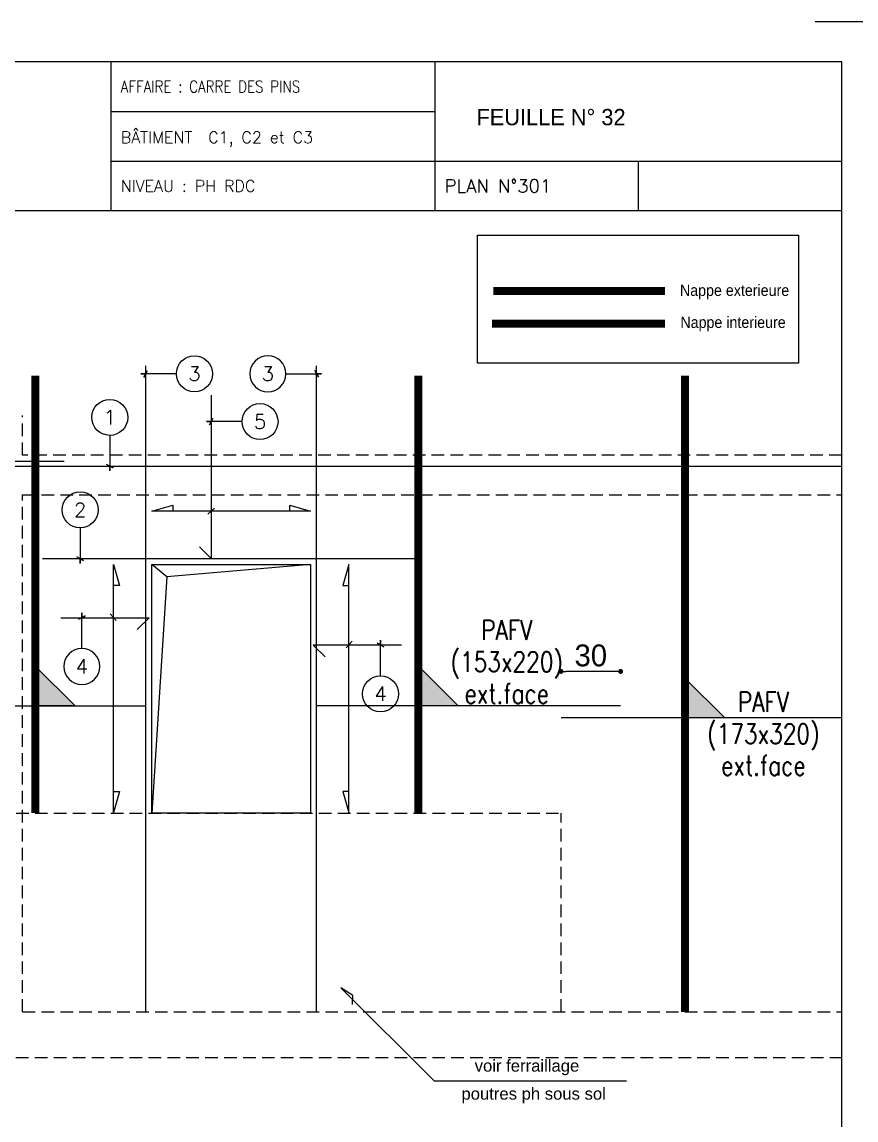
# Model space of a CAD drawing. Header units: metres. Extents: x -5618 to 118954, y -306 to 4637.
# Drawn here: x 24471 to 24891, y 1041 to 1594 of the extents above; entities that cross this region are included whole.
import ezdxf
from ezdxf.enums import TextEntityAlignment as Align

# ---------------------------------------------------------------- set-up
doc = ezdxf.new("R2010")
doc.units = ezdxf.units.M
doc.linetypes.add('CACHE', pattern=[9.524999999999999, 6.35, -3.175])
for name, color, linetype in [('COTATION', 1, 'Continuous'), ('GO-CARTOUCHE', 7, 'Continuous'), ('GO-FER-HA', 140, 'Continuous'), ('GO-TEXTE', 9, 'Continuous'), ('STR_COTATION', 1, 'Continuous'), ('STR_TS', 22, 'Continuous'), ('STR_TS_TXT', 7, 'Continuous'), ('STR_VOI-POT', 6, 'Continuous')]:
    doc.layers.add(name, color=color, linetype=linetype)
doc.layers.add('Kofragna_forma', color=7, linetype='Continuous', lineweight=70)
doc.styles.add('ARIAL', font='ARIAL.TTF')
doc.styles.add('schéma', font='simplex.shx')
doc.styles.add('TEXTE', font='romans.shx')
doc.styles.add('TEXTE TS', font='romans.shx', dxfattribs={"width": 0.7, "oblique": 15})
doc.styles.add('TEXTEBA', font='ARIAL.TTF')
doc.dimstyles.new('COUPE-20', dxfattribs={"dimscale": 0.5, "dimtxt": 22, "dimasz": 5, "dimexe": 0.05, "dimexo": 0, "dimgap": 5, "dimtad": 1, "dimdec": 0, "dimdsep": 46, "dimtxsty": 'Standard', "dimblk1": 'DOT', "dimblk2": 'DOT', "dimsah": 1, "dimcen": 0, "dimdle": 150, "dimclrd": 1, "dimclre": 1, "dimclrt": 7, "dimadec": 0, "dimazin": 0, "dimtfac": 1, "dimtdec": 0, "dimtix": 1, "dimtmove": 2, "dimatfit": 3, "dimldrblk": 'DOT', "dimfxl": 0, "dimtvp": 1, "dimtolj": 1, "dimtzin": 0, "dimarcsym": 0})

# ---------------------------------------------------------------- blocks, each defined once
blk = doc.blocks.new('A$C6F247267')
blk.add_hatch(color=256).paths.add_polyline_path([(5.684341886080801e-14, -0.1999999999999886), (-0.1999999999999886, 0), (5.684341886080801e-14, 0)])
blk.add_lwpolyline([(-0.1999999999999886, 0), (5.684341886080801e-14, 0), (5.684341886080801e-14, -0.1999999999999886), (-0.1999999999999886, 0)])
blk = doc.blocks.new('mrega')
at = {"layer": 'STR_TS_TXT', "style": 'TEXTE TS', "width": 0.8}
for tag, p in [('ST10', (14.47619047619082, 0)), ('DIM', (14.47619047619082, -16)), ('NOTE', (14.47619047619082, -32))]:
    blk.add_attdef(tag, text='', height=10, dxfattribs=at).set_placement(p, align=Align.CENTER)
blk = doc.blocks.new('_DOT')
at = {"color": 0, "linetype": 'ByBlock'}
blk.add_line((-0.5, 0), (-1, 0), dxfattribs=at)
at = {"color": 0, "linetype": 'ByBlock', "const_width": 0.5}
blk.add_lwpolyline([(-0.25, 0, 1), (0.25, 0, 1)], format="xyb", close=True, dxfattribs=at)
blk = doc.blocks.new('*D884')
at = {"layer": 'DEFPOINTS', "color": 0, "lineweight": -3, "ltscale": 4.5}
for p in [(24742.54499291322, 1267.007210703854), (24772.54499291322, 1249.638548288088, 187.688179425467), (24742.54499291322, 1243.633921437199, 187.688179425467)]:
    blk.add_point(p, dxfattribs=at)
at = {"layer": 'STR_COTATION', "color": 1, "lineweight": -2, "ltscale": 4.5}
for p, q in [((24742.54499291322, 1267.022932592111), (24742.54499291322, 1267.032210703854)), ((24770.04499291322, 1267.007210703854), (24745.04499291322, 1267.007210703854)), ((24772.54499291322, 1267.025289870194), (24772.54499291322, 1267.032210703854))]:
    blk.add_line(p, q, dxfattribs=at)
at = {"layer": 'STR_COTATION', "color": 1, "lineweight": -2, "ltscale": 4.5, "xscale": 2.5, "yscale": 2.5, "zscale": 2.5, "rotation": 180}
blk.add_blockref('_DOT', (24742.54499291322, 1267.007210703854), dxfattribs=at)
at = {"layer": 'STR_COTATION', "color": 1, "lineweight": -2, "ltscale": 4.5, "xscale": 2.5, "yscale": 2.5, "zscale": 2.5}
blk.add_blockref('_DOT', (24772.54499291322, 1267.007210703854), dxfattribs=at)
at = {"layer": 'STR_COTATION', "color": 7, "lineweight": -3, "ltscale": 4.5, "insert": (24757.54499291322, 1275.007210703854), "char_height": 11, "attachment_point": 5}
blk.add_mtext('\\A1;30', dxfattribs=at)

msp = doc.modelspace()

# ---------------------------------------------------------------- linework, layer by layer
for p, q in [((24515.99297783469, 1573.712024386547), (24515.99297783469, 1498.770781143609)), ((24678.96293516015, 1573.739450346952), (24678.96293516015, 1498.770781143609)), ((24515.99297783493, 1548.714524386259), (24678.96293516039, 1548.714524386259)), ((24515.99297783493, 1523.717024386319), (24678.96293516039, 1523.717024386319)), ((24678.96293516015, 1523.74445034684), (24883.81518608868, 1523.74445034684)), ((24781.29943432567, 1523.74445034684), (24781.29943432567, 1498.770781143609))]:
    msp.add_line(p, q)
for points in [[(24903.81318611815, 1560.380024386261), (24903.81318608882, 1593.710024386103), (24870.48318608863, 1593.710024386103)], [(24883.81518608868, 1498.770781143609), (23523.95318611898, 1498.770781143609)]]:
    msp.add_lwpolyline(points)
msp.add_lwpolyline([(23523.95318611898, 1573.712024386547), (23523.95318611898, 623.8090243860323), (24883.81518608868, 623.8090243860323), (24883.81518608868, 1573.712024386547)], close=True)
at = {"layer": 'COTATION'}
for p, q in [((24564.85896343721, 1346.196973254885, 375.3763588509339), (24568.21408049034, 1349.147666968211, 375.3763588509339)), ((24518.61181381741, 1292.608482406355, 281.5322691382004), (24515.66112010408, 1295.963599459483, 281.5322691382004)), ((24634.47817200903, 1278.865318359164, 281.5322691382004), (24637.42886572235, 1282.220435412292, 281.5322691382004))]:
    msp.add_line(p, q, dxfattribs=at)
for points, elevation in [([(24605.98734495619, 1347.672320111552), (24605.98734495619, 1350.672313841292), (24616.54499291327, 1347.672320111552), (24536.54499291322, 1347.672320111545), (24547.10264087027, 1350.672313841285), (24547.10264087027, 1347.672320111545)], 281.5322691382004), ([(24517.35500642138, 1206.624122551556), (24520.35500015112, 1206.624122551556), (24517.35500642138, 1196.066474594467), (24517.35500642137, 1320.787650615915), (24520.35500015111, 1310.230002658856), (24517.35500642137, 1310.230002658856)], 187.688179425467), ([(24635.73497940505, 1206.624122551556), (24632.73498567531, 1206.624122551556), (24635.73497940505, 1196.066474594467), (24635.73497940506, 1320.787650615915), (24632.73498567532, 1310.230002658856), (24635.73497940506, 1310.230002658856)], 187.688179425467)]:
    msp.add_lwpolyline(points, dxfattribs=dict(at, elevation=elevation))
at = {"layer": 'GO-FER-HA'}
for points, elevation in [([(24549.01273333041, 1416.804728389305, -512.322006256741), (24549.01245728938, 1416.734017711187), (24531.14499291331, 1416.734017711184), (24533.54499291321, 1416.734017711184), (24532.64793663851, 1415.036961436323), (24534.4420491882, 1418.431073986046)], 93.84408971273348), ([(24604.07725249602, 1416.804728389305, 512.322006256741), (24604.07752853705, 1416.734017711187), (24621.94499291313, 1416.734017711184), (24619.54499291322, 1416.734017711184), (24620.44204918792, 1415.036961436323), (24618.64793663823, 1418.431073986046)], 93.84408971273348), ([(24515.36802016935, 1385.759437113305, -512.322006256741), (24515.43873084747, 1385.759161072274), (24515.43873084747, 1367.891696696198), (24515.43873084747, 1370.291696696105), (24517.13578712233, 1369.394640421407), (24513.74167457261, 1371.188752971094)], 187.6881794254669), ([(24582.00426238083, 1392.761825935536, -512.322006256741), (24582.0039863398, 1392.691115257417), (24564.13652196372, 1392.691115257415), (24566.53652196363, 1392.691115257415), (24565.63946568893, 1390.994058982553), (24567.43357823862, 1394.388171532277)], 375.3763588509339), ([(24500.47195197007, 1339.255391033091, -512.322006256741), (24500.54266264818, 1339.25511499206), (24500.54266264818, 1321.387650615984), (24500.54266264818, 1323.78765061589), (24502.23971892304, 1322.890594341192), (24498.84560637332, 1324.68470689088)], 187.688179425467), ([(24501.32477399457, 1278.569803011497, 512.322006256741), (24501.39548467268, 1278.570079052528), (24501.39548467268, 1296.437543428604), (24501.39548467268, 1294.037543428697), (24503.09254094755, 1294.934599703395), (24499.69842839782, 1293.140487153709)], 281.5322691382004), ([(24651.76521183187, 1264.826638964305, -512.322006256741), (24651.69450115375, 1264.826915005337), (24651.69450115375, 1282.694379381413), (24651.69450115375, 1280.294379381506), (24649.99744487889, 1281.191435656204), (24653.39155742861, 1279.397323106518)], 281.5322691382004)]:
    msp.add_lwpolyline(points, format="xyb", dxfattribs=dict(at, elevation=elevation))
at = {"layer": 'GO-TEXTE', "color": 2}
msp.add_lwpolyline([(24637.64682294644, 1099.514321082348), (24637.78979955358, 1103.974479501313), (24631.78427547278, 1107.898659833383), (24678.66560762661, 1061.01732767955), (24775.43456973494, 1061.01732767955)], dxfattribs=at)
at = {"layer": 'Kofragna_forma', "linetype": 'CACHE', "lineweight": -3}
for p, q in [((24471.54499291322, 1375.790150615967, 187.688179425467), (24471.54499291322, 1395.790150615967, 187.688179425467)), ((24883.81518608868, 1375.790150615967, 187.6881794254669), (24471.54499291322, 1375.790150615967, 187.6881794254669)), ((24471.54499291322, 1095.787650615878, 187.688179425467), (24471.54499291322, 1355.787650615878, 187.688179425467)), ((24471.54499291322, 1355.787650615887, 187.688179425467), (24883.81518608868, 1355.787650615887, 187.6881794254669)), ((24182.54499291322, 1195.787650615888, 187.688179425467), (24742.54499291322, 1195.787650615887, 187.688179425467)), ((24742.54499291322, 1095.787650615875, 187.688179425467), (24742.54499291322, 1195.787650615887, 187.688179425467)), ((24471.54499291322, 1095.787650615888, 187.688179425467), (24883.81518608868, 1095.787650615887, 187.6881794254669)), ((23820.54499291322, 1072.787650615888, 187.688179425467), (24883.81518608868, 1072.787650615887, 187.6881794254669))]:
    msp.add_line(p, q, dxfattribs=at)
at = {"layer": 'Kofragna_forma', "color": 4, "lineweight": -3}
for points, elevation in [([(24536.54499291322, 1320.787650615887), (24616.54499291322, 1320.787650615888), (24616.54499291322, 1195.787650615888), (24536.54499291322, 1195.787650615887), (24536.54499291322, 1320.787650615887)], 187.688179425467), ([(24616.54499291322, 1320.787650615888), (24544.19197593688, 1314.674900782189), (24536.54499291322, 1195.787650615887)], 187.688179425467), ([(24544.19197593688, 1314.674900782189), (24536.54499291322, 1320.787650615887)], 93.84408971273348)]:
    msp.add_lwpolyline(points, dxfattribs=dict(at, elevation=elevation))
at = {"layer": 'STR_TS', "color": 7}
msp.add_lwpolyline([(24700.53872623749, 1486.445730273484), (24862.08246375656, 1486.445730273484), (24862.08246375656, 1422.160350701324), (24700.53872623749, 1422.160350701324)], close=True, dxfattribs=at)
at = {"layer": 'STR_TS', "linetype": 'CACHE', "ltscale": 2, "const_width": 4}
msp.add_lwpolyline([(24794.95868833477, 1458.451324364585), (24708.40080722268, 1458.451324364585)], dxfattribs=at)
at = {"layer": 'STR_TS', "const_width": 4}
msp.add_lwpolyline([(24794.95868833477, 1441.996368096392), (24707.83933116144, 1441.996368096392)], dxfattribs=at)
at = {"layer": 'STR_TS', "linetype": 'CACHE', "ltscale": 2, "const_width": 4, "elevation": 187.688179425467}
for points in [[(24477.95743449101, 1195.787650615888), (24477.95743449102, 1415.787650615887)], [(24670.73942380838, 1195.787650615888), (24670.73942380839, 1415.787650615887)], [(24804.9460535702, 1095.787650615887), (24804.9460535702, 1415.787650615887)]]:
    msp.add_lwpolyline(points, dxfattribs=at)
at = {"layer": 'STR_TS', "color": 3, "elevation": 187.688179425467}
for points in [[(24391.54499291322, 1249.638548288088), (24533.54499291322, 1249.638548288087)], [(24772.54499291322, 1249.638548288088), (24619.54499291322, 1249.638548288087)], [(24883.81518608868, 1243.633921437199), (24742.54499291322, 1243.633921437199)]]:
    msp.add_lwpolyline(points, dxfattribs=at)
at = {"layer": 'STR_VOI-POT'}
for p, q in [((24533.54499291323, 1095.787650615887, 93.84408971273348), (24533.54499291321, 1420.790150615966, 93.84408971273348)), ((24619.5449929132, 1095.787650615887, 93.84408971273348), (24619.54499291322, 1420.790150615966, 93.84408971273348)), ((23799.54498585003, 1372.790150615968, 187.688179425467), (24492.54498938163, 1372.790150615968, 187.6881794254669)), ((24433.54498938163, 1370.29169669625, 187.6881794254669), (24883.81518608868, 1370.29169669625, 187.6881794254669)), ((24481.54499291322, 1323.78765061589, 187.688179425467), (24671.54499291322, 1323.78765061589, 187.688179425467))]:
    msp.add_line(p, q, dxfattribs=at)
for points, elevation in [([(24566.53652196378, 1405.914401708052), (24566.53652196378, 1323.787650615918), (24560.55463328512, 1329.769539294577)], 375.3763588509339), ([(24490.87230285017, 1294.037543428697), (24535.19940255712, 1294.037543428697), (24529.21751387846, 1288.055654750045)], 281.5322691382004), ([(24662.21768297626, 1280.294379381506), (24617.89058326931, 1280.294379381506), (24623.87247194797, 1274.312490702853)], 281.5322691382004)]:
    msp.add_lwpolyline(points, dxfattribs=dict(at, elevation=elevation))

# ---------------------------------------------------------------- block references
at = {"layer": 'STR_TS', "xscale": 100, "yscale": 100, "zscale": 100, "rotation": 180}
for p in [(24477.95743449102, 1249.638548288087, 187.688179425467), (24670.73942380839, 1249.638548288087, 187.688179425467), (24804.94605357021, 1243.633921437199, 187.688179425467)]:
    msp.add_blockref('A$C6F247267', p, dxfattribs=at)
at = {"layer": 'STR_TS_TXT'}
ref = msp.add_blockref('mrega', (24729.71668835567, 1282.854390024427, 281.5322691381999), dxfattribs=dict(at, xscale=-1))
ref.add_attrib('NOTE', 'ext.face', dxfattribs={"height": 10, "style": 'TEXTE TS', "width": 0.8}).set_placement((24715.24049787948, 1250.854390024427, 281.5322691381999), align=Align.CENTER)
ref.add_attrib('ST10', 'PAFV', dxfattribs={"height": 10, "style": 'TEXTE TS', "width": 0.8}).set_placement((24715.24049787948, 1282.854390024427, 281.5322691381999), align=Align.CENTER)
ref.add_attrib('DIM', '(153x220)', dxfattribs={"height": 10, "style": 'TEXTE TS', "width": 0.8}).set_placement((24715.24049787949, 1266.854390024427, 281.5322691381999), align=Align.CENTER)
ref = msp.add_blockref('mrega', (24858.86592871027, 1246.689894844765, 281.5322691381999), dxfattribs=dict(at, xscale=-1))
ref.add_attrib('NOTE', 'ext.face', dxfattribs={"height": 10, "style": 'TEXTE TS', "width": 0.8}).set_placement((24844.38973823408, 1214.689894844765, 281.5322691381999), align=Align.CENTER)
ref.add_attrib('ST10', 'PAFV', dxfattribs={"height": 10, "style": 'TEXTE TS', "width": 0.8}).set_placement((24844.38973823408, 1246.689894844765, 281.5322691381999), align=Align.CENTER)
ref.add_attrib('DIM', '(173x320)', dxfattribs={"height": 10, "style": 'TEXTE TS', "width": 0.8}).set_placement((24844.38973823409, 1230.689894844765, 281.5322691381999), align=Align.CENTER)

# ---------------------------------------------------------------- texts
at = {"style": 'schéma', "width": 0.85}
msp.add_text('AFFAIRE : CARRE DES PINS', height=5.832750000000001, dxfattribs=at).set_placement((24520.99247783508, 1558.296899386373))
at = {"linetype": 'ByBlock', "lineweight": -3, "ltscale": 4.5}
msp.add_text('FEUILLE N° 32', height=8.2, dxfattribs=at).set_placement((24699.96293516015, 1541.74445034684))
at = {"style": 'schéma'}
for s, height, p in [('BÂTIMENT  C1, C2 et C3', 5.832750000000001, (24520.99247783531, 1532.743899356731)), ('NIVEAU : PH RDC', 5.832750000000001, (24520.99247783484, 1508.30189941618)), ('PLAN N°301', 6.665999999999999, (24683.96243516054, 1507.885274356737))]:
    msp.add_text(s, height=height, dxfattribs=at).set_placement(p)
at = {"layer": 'GO-CARTOUCHE', "color": 2, "style": 'TEXTEBA', "width": 0.9}
for s, p in [('Nappe exterieure', (24829.89635827077, 1455.897458991665)), ('Nappe interieure', (24829.12793706866, 1439.806685332489))]:
    msp.add_text(s, height=5.702400000000001, dxfattribs=at).set_placement(p, align=Align.CENTER)
at = {"layer": 'GO-FER-HA', "style": 'TEXTE'}
for s, rotation, p in [('3', 359.9999999999479, (24558.06921992423, 1416.734017711167, 187.8440897127336)), ('1', 359.9999999999544, (24515.43873084749, 1394.815923707128, 281.688179425467)), ('5', 359.9999999999479, (24591.06074897465, 1392.691115257397, 469.376358850934)), ('2', 359.9999999999544, (24500.5426626482, 1348.311877626913, 281.6881794254671)), ('4', 359.9999999999544, (24651.69450115372, 1255.770152370599, 375.5322691382005))]:
    msp.add_text(s, height=7.199999999999999, rotation=rotation, dxfattribs=at).set_placement(p, align=Align.MIDDLE_CENTER)
for s, p in [('3', (24595.0207659022, 1416.734017711167, 187.8440897127336)), ('4', (24501.3954846727, 1269.513316417791, 375.5322691382005))]:
    msp.add_text(s, height=7.199999999999999, dxfattribs=at).set_placement(p, align=Align.MIDDLE_CENTER)
at = {"layer": 'GO-TEXTE', "lineweight": -3, "style": 'ARIAL'}
for s, p in [('voir ferraillage ', (24699.09904961705, 1065.712746154935)), ('poutres ph sous sol', (24692.43573461639, 1051.633407059951))]:
    msp.add_text(s, height=6, dxfattribs=at).set_placement(p)

# ---------------------------------------------------------------- dimensions: what is measured, and where the dimension line sits
at = {"layer": 'STR_COTATION', "lineweight": -3, "ltscale": 4.5}
dim = msp.add_linear_dim(base=(24742.54499291322, 1267.007210703854), p1=(24772.54499291322, 1249.638548288088, 187.688179425467), p2=(24742.54499291322, 1243.633921437199, 187.688179425467), angle=180, dimstyle='COUPE-20', override={"dimfxl": 0.1}, dxfattribs=at)
dim.commit()
dim.dimension.update_dxf_attribs({"geometry": '*D884', "text_midpoint": (24757.54499291322, 1275.007210703854)})

doc.saveas('drawing.dxf')
